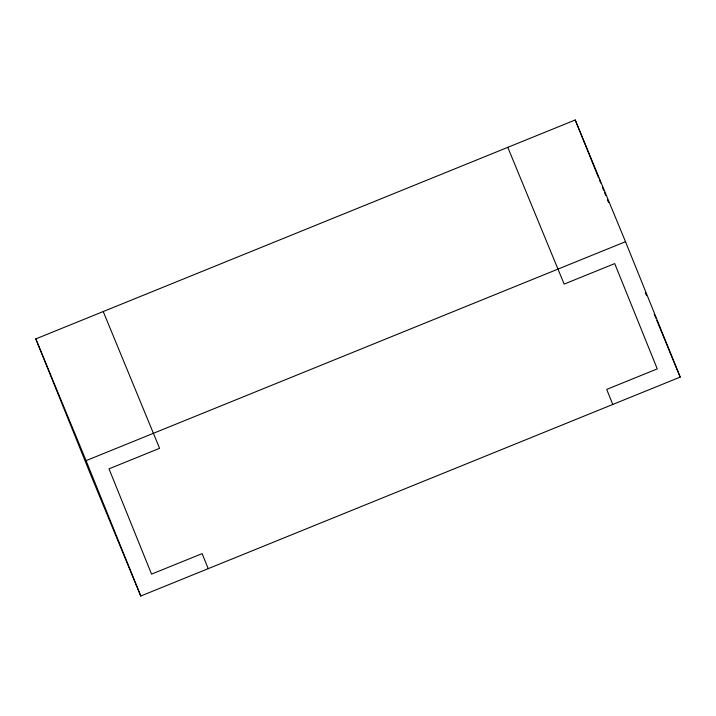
<?xml version="1.0" encoding="UTF-8"?>
<svg xmlns="http://www.w3.org/2000/svg" width="716" height="716" viewBox="0 0 716 716"><rect width="100%" height="100%" fill="white"/><g stroke="black" fill="none" stroke-linecap="round" stroke-linejoin="round"><path stroke-width="1.07" d="M35.8 338.91L575.225 119.975L625.498 241.704L680.2 377.09L140.775 596.025L90.502 474.296L35.8 338.91L86.072 460.639L140.775 596.025M86.072 460.639L625.498 241.704M645.259 292.504L646.539 295.592M654.209 314.163L655.919 318.289M656.769 320.356L680.2 377.09M507.796 147.344L564.154 284.109L614.722 263.586L657.261 368.883L606.694 389.415L612.771 404.45M103.229 311.55L159.579 448.314L109.011 468.837L151.55 574.134L202.127 553.611L208.204 568.656M575.225 119.975L598.612 177.854M599.444 179.922L600.697 183.019M602.362 187.153L603.615 190.25M604.456 192.318L605.709 195.423M607.374 199.558L608.627 202.655"/></g></svg>
